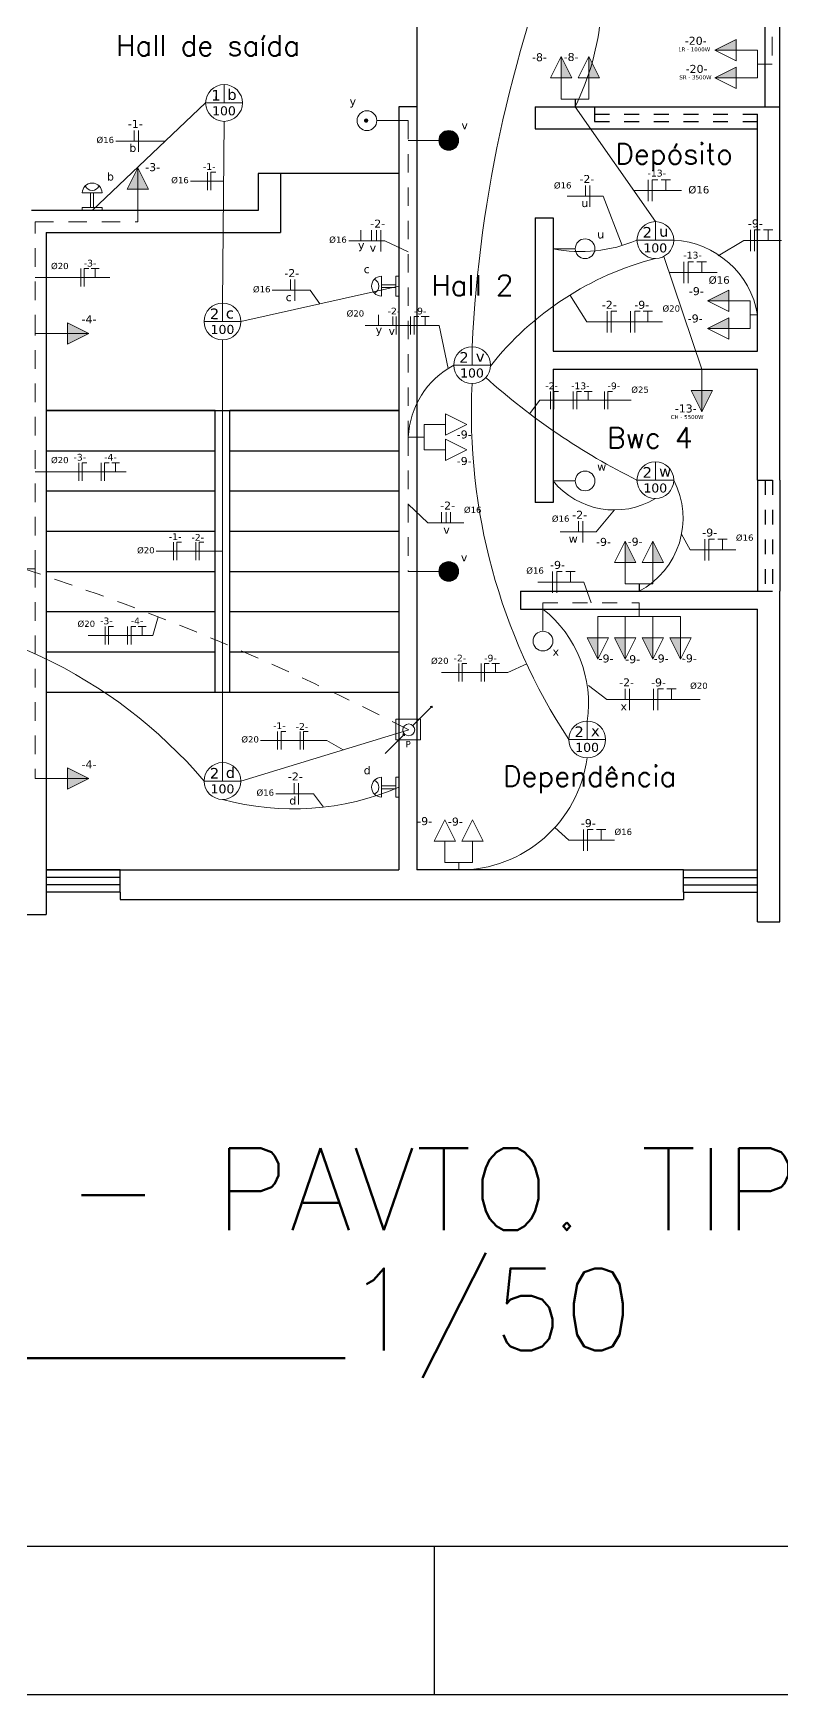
# Model space of a CAD drawing. Header units: millimetres. Extents: x 178 to 457, y 838 to 920.
# Drawn here: x 278.61 to 283.66, y 864.31 to 875.52 of the extents above; entities that cross this region are included whole.
import ezdxf

# ---------------------------------------------------------------- set-up
doc = ezdxf.new("R2010")
doc.units = ezdxf.units.MM
for name, pattern in [('DASHED2', [0.375, 0.25, -0.125]), ('HIDDEN', [0.375, 0.25, -0.125]), ('HIDDEN2', [4.7625, 3.175, -1.5875])]:
    doc.linetypes.add(name, pattern=pattern)
for name, color, linetype in [('Alvenaria', 7, 'Continuous'), ('Esquadrias', 5, 'Continuous'), ('Paredebaix', 4, 'Continuous'), ('Piso', 1, 'Continuous'), ('Projeção', 8, 'HIDDEN'), ('Texto', 2, 'Continuous')]:
    doc.layers.add(name, color=color, linetype=linetype)
for name, color, linetype, lineweight in [('ELE - Eletrodutos', 51, 'Continuous', 5), ('ELE - Iluminação', 1, 'Continuous', 5), ('ELE - Interruptores', 1, 'Continuous', 5), ('ELE - Legenda', 1, 'Continuous', 5), ('ELE - Tomadas', 1, 'Continuous', 5)]:
    doc.layers.add(name, color=color, linetype=linetype, lineweight=lineweight)
doc.styles.add('Potencia', font='verdana.ttf', dxfattribs={"height": 0.075})
doc.styles.add('STYLE4', font='romans.shx')

# ---------------------------------------------------------------- blocks, each defined once
blk = doc.blocks.new('Tomada_130')
at = {"layer": 'ELE - Tomadas'}
blk.add_hatch(color=0, dxfattribs=at).paths.add_polyline_path([(0.2, 0.1), (0.2, 0), (0.4, 0)])
at = {"layer": 'ELE - Tomadas', "color": 0}
for p, q in [((0, 0), (0.4, 0)), ((0.2, 0), (0.2, -0.1)), ((0.2, -0.1), (0.4, 0))]:
    blk.add_line(p, q, dxfattribs=at)
at = {"layer": 'ELE - Tomadas'}
for p, q in [((0.2, 0), (0.2, 0.1)), ((0.2, 0.1), (0.4, 0))]:
    blk.add_line(p, q, dxfattribs=at)
blk = doc.blocks.new('Tomada_30')
at = {"layer": 'ELE - Tomadas', "color": 0}
for p, q in [((0, 0), (0.2, 0)), ((0.2, 0), (0.2, 0.1)), ((0.2, 0.1), (0.4, 0)), ((0.2, 0), (0.2, -0.1)), ((0.2, -0.1), (0.4, 0))]:
    blk.add_line(p, q, dxfattribs=at)
blk = doc.blocks.new('Inter_1secao')
at = {"layer": 'ELE - Tomadas', "color": 0}
blk.add_line((0, 0), (0.2, 0), dxfattribs=at)
blk.add_circle((0.3, 0), 0.0926, dxfattribs=at)
blk = doc.blocks.new('Tomada_200')
at = {"layer": 'ELE - Tomadas'}
h = blk.add_hatch(color=0, dxfattribs=at)
h.paths.add_polyline_path([(0.4, 0), (0.2, 0.1), (0.2, 0)])
h.paths.add_polyline_path([(0.4, 0), (0.2, 0), (0.2, -0.1)])
at = {"layer": 'ELE - Tomadas', "color": 0}
blk.add_line((0, 0), (0.4, 0), dxfattribs=at)
at = {"layer": 'ELE - Tomadas'}
for p, q in [((0.2, 0), (0.2, 0.1)), ((0.2, 0.1), (0.4, 0)), ((0.2, 0), (0.2, -0.1)), ((0.2, -0.1), (0.4, 0))]:
    blk.add_line(p, q, dxfattribs=at)
blk = doc.blocks.new('Inter_thee-way')
at = {"layer": 'ELE - Tomadas'}
blk.add_hatch(color=0, dxfattribs=at).paths.add_polyline_path([(0.393, 0, 1), (0.207, 0, 1)])
at = {"layer": 'ELE - Tomadas', "color": 0}
blk.add_line((0, 0), (0.2, 0), dxfattribs=at)
at = {"layer": 'ELE - Tomadas'}
blk.add_circle((0.3, 0), 0.0926, dxfattribs=at)

msp = doc.modelspace()

# ---------------------------------------------------------------- hatches: boundary and pattern name
at = {"layer": 'ELE - Legenda', "lineweight": 100}
msp.add_hatch(color=1, dxfattribs=at).paths.add_polyline_path([(280.8445368, 874.9330035, 1), (280.8733368, 874.9330035, 1)])

# ---------------------------------------------------------------- linework, layer by layer
at = {"layer": 'Alvenaria'}
for p, q in [((281.2004165, 875.0269801), (281.0804165, 875.0269801)), ((281.0804165, 875.0269801), (281.0804165, 873.4269801)), ((281.2004165, 875.0269801), (281.2004165, 869.8769801)), ((282.0004165, 875.0269801), (282.4004165, 875.0269801)), ((282.0004165, 875.0269801), (282.0004165, 874.8769801)), ((282.2684177, 875.0769801), (282.2684177, 875.0269801)), ((282.4004165, 875.0269801), (283.5004165, 875.0269801)), ((283.5004165, 875.0269801), (283.6504165, 875.0269801)), ((282.0004165, 874.8769801), (282.4004165, 874.8769801)), ((282.4004165, 874.8769801), (283.5004165, 874.8769801)), ((283.5004165, 873.3769801), (283.5004165, 874.8769801)), ((280.2804165, 874.5769801), (280.1304165, 874.5769801)), ((280.1304165, 874.5769801), (280.1304165, 874.3269801)), ((280.2804165, 874.5769801), (280.2804165, 874.1769801)), ((280.1304165, 874.3269801), (278.6004165, 874.3269801)), ((282.0004165, 874.2769801), (282.1204165, 874.2769801)), ((282.0004165, 874.2769801), (282.0004165, 872.3569801)), ((282.1204165, 874.2769801), (282.1204165, 873.3769801)), ((278.7004165, 874.1769801), (280.2804165, 874.1769801)), ((278.7004165, 874.1769801), (278.7004165, 869.8769801)), ((281.0804165, 873.4269801), (281.0804165, 869.8769801)), ((282.1204165, 873.3769801), (283.5004165, 873.3769801)), ((282.1204165, 873.2569801), (283.5004165, 873.2569801)), ((282.1204165, 873.2569801), (282.1204165, 872.3569801)), ((283.5004165, 872.5069801), (283.5004165, 873.2569801)), ((279.8404165, 872.9769801), (278.7004165, 872.9769801)), ((278.7004165, 872.9769801), (279.8404165, 872.9769801)), ((279.8404165, 872.9769801), (279.9404165, 872.9769801)), ((279.8404165, 871.0769801), (279.8404165, 872.9769801)), ((281.0804165, 872.9769801), (279.9404165, 872.9769801)), ((279.9404165, 871.0769801), (279.9404165, 872.9769801)), ((279.9404165, 872.9769801), (281.0804165, 872.9769801)), ((278.7004165, 872.7055511), (279.8404165, 872.7055511)), ((279.9404165, 872.7055511), (281.0804165, 872.7055511)), ((278.7004165, 872.4341221), (279.8404165, 872.4341221)), ((279.9404165, 872.4341221), (281.0804165, 872.4341221)), ((283.5004165, 872.5069801), (283.5004165, 871.7569801)), ((283.6504165, 872.5069801), (283.6504165, 871.7569801)), ((282.1204165, 872.3569801), (282.0004165, 872.3569801)), ((278.7004165, 872.1626931), (279.8404165, 872.1626931)), ((279.9404165, 872.1626931), (281.0804165, 872.1626931)), ((278.7004165, 871.8912641), (279.8404165, 871.8912641)), ((279.9404165, 871.8912641), (281.0804165, 871.8912641)), ((281.9004165, 871.7569801), (283.5004165, 871.7569801)), ((281.9004165, 871.7569801), (281.9004165, 871.6369801)), ((282.7004165, 871.8069801), (282.7004165, 871.7569801)), ((283.6504165, 869.5269801), (283.6504165, 871.7569801)), ((278.7004165, 871.6198351), (279.8404165, 871.6198351)), ((279.9404165, 871.6198351), (281.0804165, 871.6198351)), ((281.9004165, 871.6369801), (283.5004165, 871.6369801)), ((283.5004165, 869.5269801), (283.5004165, 871.6369801)), ((278.7004165, 871.3484061), (279.8404165, 871.3484061)), ((279.9404165, 871.3484061), (281.0804165, 871.3484061)), ((278.7004165, 871.0769801), (279.8404165, 871.0769801)), ((279.8404165, 871.0769801), (279.9404165, 871.0769801)), ((279.9404165, 871.0769801), (281.0804165, 871.0769801)), ((278.7004165, 869.8769801), (281.0804165, 869.8769801)), ((278.7004165, 869.8769801), (278.7004165, 869.5769801)), ((279.2004165, 869.7269801), (279.2004165, 869.8769801)), ((283.0004165, 869.8769801), (281.2004165, 869.8769801)), ((283.0004165, 869.7269801), (283.0004165, 869.8769801)), ((279.2004165, 869.7269801), (279.2004165, 869.6769801)), ((279.2004165, 869.6769801), (283.0004165, 869.6769801)), ((283.0004165, 869.7269801), (283.0004165, 869.6769801)), ((278.5504165, 869.5769801), (278.7004165, 869.5769801)), ((283.5004165, 869.5269801), (283.6504165, 869.5269801)), ((319.0989742, 865.3116825), (263.1989742, 865.3116825))]:
    msp.add_line(p, q, dxfattribs=at)
at = {"layer": 'ELE - Eletrodutos', "linetype": 'DASHED2', "ltscale": 0.5}
for p, q in [((283.597466, 878.6476815), (283.597466, 875.3146315)), ((281.1429346, 874.9326269), (281.1429346, 872.7968634)), ((278.6254165, 873.4967345), (278.6254165, 874.2503076)), ((278.6254165, 874.2503076), (279.3178396, 874.2503076)), ((279.3178396, 874.2503076), (279.3178396, 874.3269801)), ((278.6254165, 871.9087896), (278.6254165, 873.4967345)), ((278.6254165, 873.4967345), (278.7004165, 873.4967345)), ((281.1429346, 872.7968634), (281.1429346, 871.8910543)), ((278.6254165, 871.9087896), (278.5504165, 871.9087896)), ((278.6254165, 871.9087896), (278.6254165, 870.4937015))]:
    msp.add_line(p, q, dxfattribs=at)
at = {"layer": 'ELE - Eletrodutos'}
for p, q in [((283.5504165, 875.3146315), (283.597466, 875.3146315)), ((279.7762898, 875.0519801), (279.0103938, 874.3269801)), ((282.2684177, 875.0269801), (282.8104165, 874.2511069)), ((279.8904165, 873.7011069), (279.9004165, 874.9278534)), ((281.1429346, 874.9326269), (281.0804165, 874.9326269)), ((279.1694332, 874.7952504), (279.5050784, 874.7952504)), ((279.2930991, 874.7952504), (279.2930991, 874.8672389)), ((279.3223674, 874.8672389), (279.3223674, 874.723262)), ((281.2004165, 874.7995459), (281.1429346, 874.7995459)), ((279.7887257, 874.5847273), (279.7887257, 874.4635474)), ((279.8118399, 874.463528), (279.8118617, 874.5847273)), ((279.8118617, 874.5847273), (279.8438413, 874.5847215)), ((279.6734783, 874.5241407), (279.8971256, 874.5241358)), ((282.339518, 874.4230917), (282.339518, 874.4950802)), ((282.3687864, 874.4950802), (282.3687864, 874.3511032)), ((282.6628456, 874.4623552), (282.986566, 874.4623495)), ((282.7620187, 874.5343404), (282.7620187, 874.3903634)), ((282.7894813, 874.3903404), (282.7895072, 874.5343404)), ((282.7895072, 874.5343404), (282.8275029, 874.5343335)), ((282.8501148, 874.5343311), (282.9134411, 874.5343197)), ((282.8818219, 874.5343379), (282.8818219, 874.4623404)), ((282.2158521, 874.4230917), (282.4584003, 874.4230917)), ((282.4584003, 874.4230917), (282.5859289, 874.0903187)), ((280.7423636, 874.121845), (280.9849119, 874.121845)), ((280.8237465, 874.1938426), (280.8237465, 874.121845)), ((280.8952979, 874.121845), (280.8952979, 874.1938335)), ((280.9285172, 874.121845), (280.9285172, 874.1938335)), ((280.9577855, 874.1938335), (280.9577855, 874.0498565)), ((280.9849119, 874.121845), (281.1429346, 874.0476854)), ((283.4062273, 874.1233456), (283.2335671, 874.0212469)), ((283.4062273, 874.1233456), (283.6617516, 874.1233399)), ((283.452033, 874.1953341), (283.452033, 874.0513571)), ((283.4794956, 874.0513341), (283.4795214, 874.1953341)), ((283.4795214, 874.1953341), (283.5175172, 874.1953273)), ((283.5401291, 874.1953248), (283.6034553, 874.1953135)), ((283.5718361, 874.1953317), (283.5718361, 874.1233341)), ((282.8674862, 874.0167508), (283.1247459, 873.2569801)), ((278.9329982, 873.9341043), (278.9329982, 873.8129244)), ((278.9561124, 873.812905), (278.9561342, 873.9341043)), ((278.9561342, 873.9341043), (278.9881138, 873.9340986)), ((279.0045966, 873.9341014), (279.0578959, 873.9340918)), ((279.0312833, 873.9341071), (279.0312833, 873.8735095)), ((282.9039579, 873.9090383), (283.2276783, 873.9090326)), ((283.003131, 873.9810235), (283.003131, 873.8370465)), ((283.0305936, 873.8370235), (283.0306195, 873.9810235)), ((283.0306195, 873.9810235), (283.0686153, 873.9810166)), ((283.0912271, 873.9810142), (283.1545534, 873.9810028)), ((283.1229342, 873.981021), (283.1229342, 873.9090235)), ((278.6254165, 873.873521), (279.1289376, 873.8735122)), ((280.0145433, 873.5769801), (281.0804165, 873.8159816)), ((280.2250511, 873.7878397), (280.4803543, 873.7878397)), ((280.3487171, 873.7878397), (280.3487171, 873.8598282)), ((280.3779854, 873.8598282), (280.3779854, 873.7158512)), ((280.4803543, 873.7878397), (280.5474799, 873.6964808)), ((282.3473393, 873.5744119), (282.2343759, 873.7565037)), ((280.8519241, 873.5504529), (281.3518194, 873.5504432)), ((280.9428154, 873.6224515), (280.9428154, 873.5504539)), ((281.0387134, 873.6110364), (281.0387134, 873.5504465)), ((281.0618276, 873.4898372), (281.0618494, 873.6110364)), ((281.1591673, 873.6111189), (281.1591673, 873.489939)), ((281.1822815, 873.4899197), (281.1823033, 873.6111189)), ((281.1823033, 873.6111189), (281.2142829, 873.6111132)), ((281.2307657, 873.611116), (281.284065, 873.6111064)), ((281.2574524, 873.6111217), (281.2574524, 873.5505242)), ((281.3518194, 873.5504432), (281.4129455, 873.2614213)), ((282.3473393, 873.5744119), (282.8583879, 873.5744004)), ((282.4852381, 873.6464004), (282.4852381, 873.5024234)), ((282.5127007, 873.5024004), (282.5127266, 873.6464004)), ((282.5127266, 873.6464004), (282.5507224, 873.6463935)), ((282.6433229, 873.6464004), (282.6433229, 873.5024234)), ((282.6707855, 873.5024004), (282.6708114, 873.6464004)), ((282.6708114, 873.6464004), (282.7088072, 873.6463935)), ((282.7283908, 873.6463968), (282.7917171, 873.6463855)), ((282.7600979, 873.6464037), (282.7600979, 873.5744061)), ((279.8904165, 870.6011069), (279.8904165, 873.4528534)), ((282.1028257, 873.1062812), (282.1028257, 872.9851013)), ((282.1259399, 872.9850819), (282.1259617, 873.1062812)), ((282.1259617, 873.1062812), (282.1579412, 873.1062754)), ((282.2563312, 873.1062812), (282.2563312, 872.9851013)), ((282.2794454, 872.9850819), (282.2794672, 873.1062812)), ((282.2794672, 873.1062812), (282.3114468, 873.1062754)), ((282.3304783, 873.1062734), (282.3837776, 873.1062638)), ((282.3571649, 873.1062791), (282.3571649, 873.0456815)), ((282.4668963, 873.1062812), (282.4668963, 872.9851013)), ((282.4900106, 872.9850819), (282.4900323, 873.1062812)), ((282.4900323, 873.1062812), (282.5220119, 873.1062754)), ((282.0300644, 873.0456912), (281.9617695, 872.9553975)), ((282.0300644, 873.0456912), (282.6479083, 873.0456815)), ((281.1429346, 872.7968634), (281.2004165, 872.7968634)), ((278.6254165, 872.5640905), (279.2405799, 872.5640772)), ((278.9195544, 872.6246732), (278.9195544, 872.5034933)), ((278.9426686, 872.5034739), (278.9426904, 872.6246732)), ((278.9426904, 872.6246732), (278.97467, 872.6246675)), ((279.0705895, 872.6246766), (279.0705895, 872.5034967)), ((279.0937037, 872.5034773), (279.0937255, 872.6246766)), ((279.0937255, 872.6246766), (279.1257051, 872.6246708)), ((279.1421879, 872.6246736), (279.1954872, 872.624664)), ((279.1688746, 872.6246793), (279.1688746, 872.5640818)), ((281.2761484, 872.2192962), (281.1429346, 872.3439588)), ((281.2761484, 872.2192962), (281.5186966, 872.2192962)), ((281.3665951, 872.2192962), (281.3665951, 872.2912847)), ((281.3998143, 872.2192962), (281.3998143, 872.2912847)), ((281.4290827, 872.2912847), (281.4290827, 872.2192962)), ((282.2911336, 872.1574561), (282.2911336, 872.2294446)), ((282.320402, 872.2294446), (282.320402, 872.0854676)), ((282.4100159, 872.1574561), (282.5340023, 872.3058994)), ((282.1674677, 872.1574561), (282.4100159, 872.1574561)), ((283.0448039, 872.0377327), (282.9869047, 872.1419228)), ((283.1441575, 872.10972), (283.1441575, 871.965743)), ((283.1716201, 871.96572), (283.171646, 872.10972)), ((283.171646, 872.10972), (283.2096418, 872.1097132)), ((283.2322536, 872.1097108), (283.2955799, 872.1096994)), ((283.2639607, 872.1097176), (283.2639607, 872.03772)), ((279.4431221, 872.0269898), (279.8904165, 872.0269801)), ((279.5583694, 872.0875764), (279.5583694, 871.9663965)), ((279.5814837, 871.9663771), (279.5815054, 872.0875764)), ((279.5815054, 872.0875764), (279.613485, 872.0875707)), ((279.7094046, 872.0875798), (279.7094046, 871.9663999)), ((279.7325188, 871.9663805), (279.7325406, 872.0875798)), ((279.7325406, 872.0875798), (279.7645202, 872.087574)), ((283.0448039, 872.0377327), (283.3538761, 872.0377258)), ((281.1429346, 871.8910543), (281.2004165, 871.8910543)), ((282.1171055, 871.8913851), (282.1171055, 871.7474081)), ((282.1445681, 871.7473851), (282.144594, 871.8913851)), ((282.144594, 871.8913851), (282.1825897, 871.8913783)), ((282.2052016, 871.8913758), (282.2685279, 871.8913645)), ((282.2369087, 871.8913827), (282.2369087, 871.8193851)), ((282.0177519, 871.8193978), (282.3268241, 871.8193909)), ((282.3268241, 871.8193909), (282.3762909, 871.6793667)), ((282.0521653, 871.6369801), (282.0521653, 871.6793667)), ((282.7004165, 871.6793667), (282.7004165, 871.6369801)), ((279.4197495, 871.4597336), (279.4562508, 871.5848101)), ((282.0521653, 871.6369801), (282.0521653, 871.6369801)), ((278.9834766, 871.4597431), (279.4197495, 871.4597336)), ((279.098724, 871.5203297), (279.098724, 871.3991498)), ((279.1218382, 871.3991304), (279.12186, 871.5203297)), ((279.12186, 871.5203297), (279.1538396, 871.520324)), ((279.2497591, 871.520333), (279.2497591, 871.3991531)), ((279.2728733, 871.3991338), (279.2728951, 871.520333)), ((279.2728951, 871.520333), (279.3048747, 871.5203273)), ((279.3213575, 871.5203301), (279.3746568, 871.5203205)), ((279.3480441, 871.5203358), (279.3480441, 871.4597383)), ((281.3682893, 871.2092276), (281.8155837, 871.2092179)), ((281.4835366, 871.2698142), (281.4835366, 871.1486343)), ((281.5066509, 871.1486149), (281.5066726, 871.2698142)), ((281.5066726, 871.2698142), (281.5386522, 871.2698085)), ((281.6345718, 871.2698176), (281.6345718, 871.1486377)), ((281.657686, 871.1486183), (281.6577078, 871.2698176)), ((281.6577078, 871.2698176), (281.6896873, 871.2698118)), ((281.7061702, 871.2698146), (281.7594695, 871.269805)), ((281.7328568, 871.2698203), (281.7328568, 871.2092228)), ((281.8155837, 871.2092179), (281.9421242, 871.2679662)), ((282.4837591, 871.026608), (282.3594456, 871.1214933)), ((282.607425, 871.026608), (282.607425, 871.0985965)), ((282.6366934, 871.0985965), (282.6366934, 870.9546195)), ((282.7987256, 871.0985975), (282.7987256, 870.9546206)), ((282.8261882, 870.9545975), (282.8262141, 871.0985975)), ((282.8262141, 871.0985975), (282.8642099, 871.0985907)), ((282.8868217, 871.0985883), (282.950148, 871.0985769)), ((282.9185288, 871.0985951), (282.9185288, 871.0265975)), ((281.1745923, 870.8505418), (281.3046369, 870.981555)), ((281.3046369, 870.981555), (281.2911311, 870.9804244)), ((281.3048651, 870.9706601), (281.3046369, 870.981555)), ((282.4837591, 871.026608), (283.1136921, 871.026608)), ((281.1464131, 870.8221528), (280.0145433, 870.4769801)), ((280.1465136, 870.7508091), (280.593808, 870.7507994)), ((280.261761, 870.8113957), (280.261761, 870.6902158)), ((280.2848752, 870.6901965), (280.284897, 870.8113957)), ((280.284897, 870.8113957), (280.3168765, 870.81139)), ((280.4127961, 870.8113991), (280.4127961, 870.6902192)), ((280.4359103, 870.6901998), (280.4359321, 870.8113991)), ((280.4359321, 870.8113991), (280.4679117, 870.8113933)), ((280.593808, 870.7507994), (280.7039548, 870.6872216)), ((280.9881894, 870.6627506), (281.118234, 870.7937638)), ((281.118234, 870.7937638), (281.1047282, 870.7926332)), ((281.1184622, 870.7828689), (281.118234, 870.7937638)), ((278.6254165, 870.4937015), (278.7004165, 870.4937015)), ((280.3725965, 870.3916211), (280.3725965, 870.4636096)), ((280.4018648, 870.4636096), (280.4018648, 870.3196326)), ((280.2489305, 870.3916211), (280.5042337, 870.3916211)), ((280.5042337, 870.3916211), (280.5713593, 870.3002623)), ((282.2255579, 870.0772954), (282.1316292, 870.1624947)), ((282.2255579, 870.0772954), (282.53463, 870.0772885)), ((282.3249114, 870.1492827), (282.3249114, 870.0053058)), ((282.352374, 870.0052827), (282.3523999, 870.1492827)), ((282.3523999, 870.1492827), (282.3903957, 870.1492759)), ((282.4130075, 870.1492735), (282.4763338, 870.1492621)), ((282.4447146, 870.1492803), (282.4447146, 870.0772827))]:
    msp.add_line(p, q, dxfattribs=at)
at = {"layer": 'ELE - Eletrodutos', "linetype": 'DASHED2', "ltscale": 0.25}
msp.add_line((282.0521653, 871.6793667), (282.7004165, 871.6793667), dxfattribs=at)
at = {"layer": 'ELE - Eletrodutos'}
msp.add_lwpolyline([(281.0582671, 870.7545945), (281.2259897, 870.7545945), (281.2259897, 870.8942012), (281.0582671, 870.8942012)], close=True, dxfattribs=at)
msp.add_circle((281.1464131, 870.8221528), 0.04, dxfattribs=at)
for centre, radius, start, end in [((290.4589429, 872.9784172), 8.8955287, 157.31985488, 177.23775579), ((280.7446745, 875.7898586), 1.7040472, 333.40466894, 16.86682774), ((282.3102323, 875.000741), 0.9512504, 258.48973923, 293.28653746), ((282.9003486, 873.518908), 0.6090329, 9.84294072, 86.78138691), ((283.331167, 871.9885257), 2.0805521, 104.49493324, 141.72925352), ((281.7278625, 872.7676379), 0.5856576, 118.36513759, 177.13963296), ((285.5840983, 872.9588057), 4.0153348, 177.14428874, 213.25417423), ((284.7188954, 876.6006392), 4.5705066, 228.08492353, 243.59443509), ((282.5340023, 872.840808), 0.5349086, 219.35881998, 301.11452284), ((282.4401218, 872.2497796), 0.5573192, 297.84283164, 27.48367906), ((277.2540673, 868.327035), 3.3065883, 40.5567157, 88.76358119), ((281.5491738, 871.0017322), 0.8102718, 351.43853929, 51.62769505), ((281.487157, 870.747072), 0.8701006, 269.74428394, 352.45710271), ((280.3674423, 872.0960708), 1.807349, 254.69104491, 293.23393446)]:
    msp.add_arc(centre, radius, start, end, dxfattribs=at)
at = {"layer": 'ELE - Eletrodutos', "linetype": 'DASHED2', "ltscale": 0.5}
msp.add_arc((273.1050946, 855.2555462), 17.5209031, 62.6802581, 71.89315249, dxfattribs=at)
at = {"layer": 'ELE - Iluminação'}
for p, q in [((279.9004165, 875.0519801), (279.9004165, 875.1761069)), ((279.7762898, 875.0519801), (280.0245433, 875.0519801)), ((282.8104165, 874.1269801), (282.8104165, 874.2511069)), ((282.6862898, 874.1269801), (282.9345433, 874.1269801)), ((279.8904165, 873.5769801), (279.8904165, 873.7011069)), ((279.7662898, 873.5769801), (280.0145433, 873.5769801)), ((281.5737499, 873.2829801), (281.5737499, 873.4071069)), ((281.4496231, 873.2829801), (281.6978766, 873.2829801)), ((282.8104165, 872.5069801), (282.8104165, 872.6311069)), ((282.6862898, 872.5069801), (282.9345433, 872.5069801)), ((282.3504165, 870.7569801), (282.3504165, 870.8811069)), ((282.2262898, 870.7569801), (282.4745433, 870.7569801)), ((279.8904165, 870.4769801), (279.8904165, 870.6011069)), ((279.7662898, 870.4769801), (280.0145433, 870.4769801))]:
    msp.add_line(p, q, dxfattribs=at)
at = {"layer": 'ELE - Iluminação', "color": 1}
for centre in [(279.9004165, 875.0519801), (282.8104165, 874.1269801), (279.8904165, 873.5769801), (281.5737499, 873.2829801), (282.8104165, 872.5069801), (282.3504165, 870.7569801), (279.8904165, 870.4769801)]:
    msp.add_circle(centre, 0.1241267, dxfattribs=at)
at = {"layer": 'ELE - Tomadas'}
for p, q in [((283.5004165, 875.4075604), (283.5004165, 875.2217025)), ((283.5004165, 875.3146315), (283.5504165, 875.3146315)), ((282.3613466, 875.0769801), (282.1754888, 875.0769801)), ((282.2684177, 875.0769801), (282.2684177, 875.0269801)), ((278.943717, 874.4449801), (279.0770706, 874.4449801)), ((278.943717, 874.3469801), (278.943717, 874.3269801)), ((279.0770706, 874.3469801), (278.943717, 874.3469801)), ((279.0003938, 874.3469801), (279.0003938, 874.4449801)), ((279.0203938, 874.3469801), (279.0203938, 874.4449801)), ((279.0770706, 874.3469801), (279.0770706, 874.3269801)), ((278.943717, 874.3269801), (279.0770706, 874.3269801)), ((280.9624165, 873.7493048), (280.9624165, 873.8826584)), ((281.0604165, 873.8259816), (280.9624165, 873.8259816)), ((281.0604165, 873.8059816), (280.9624165, 873.8059816)), ((281.0604165, 873.8826584), (281.0804165, 873.8826584)), ((281.0604165, 873.8826584), (281.0604165, 873.7493048)), ((281.0804165, 873.7493048), (281.0804165, 873.8826584)), ((281.0604165, 873.7493048), (281.0804165, 873.7493048)), ((283.4504165, 873.7159498), (283.4504165, 873.530092)), ((283.4504165, 873.6230209), (283.5004165, 873.6230209)), ((281.2504165, 872.8832251), (281.2504165, 872.7105017)), ((281.2504165, 872.7968634), (281.2004165, 872.7968634)), ((282.7933454, 871.8069801), (282.6074876, 871.8069801)), ((282.7004165, 871.8069801), (282.7004165, 871.7569801)), ((282.4216298, 871.5869801), (282.6074876, 871.5869801)), ((282.6074876, 871.5869801), (282.7933454, 871.5869801)), ((282.7004165, 871.5869801), (282.7004165, 871.6369801)), ((282.7933454, 871.5869801), (282.9792032, 871.5869801)), ((280.9624165, 870.3686177), (280.9624165, 870.5019712)), ((281.0604165, 870.4452944), (280.9624165, 870.4452944)), ((281.0604165, 870.4252944), (280.9624165, 870.4252944)), ((281.0604165, 870.5019712), (281.0804165, 870.5019712)), ((281.0604165, 870.5019712), (281.0604165, 870.3686177)), ((281.0804165, 870.3686177), (281.0804165, 870.5019712)), ((281.0604165, 870.3686177), (281.0804165, 870.3686177)), ((281.5762026, 869.9269801), (281.3903448, 869.9269801)), ((281.4832737, 869.9269801), (281.4832737, 869.8769801))]:
    msp.add_line(p, q, dxfattribs=at)
for centre, radius, start, end in [((279.0103938, 874.4449801), 0.0666768, 0, 180), ((279.0103938, 874.5116569), 0.05, 202.0207954, 337.9792046), ((280.9624165, 873.8159816), 0.0666768, 90, 270), ((280.8957397, 873.8159816), 0.05, 292.0207954, 67.9792046), ((280.9624165, 870.4352944), 0.0666768, 90, 270), ((280.8957397, 870.4352944), 0.05, 292.0207954, 67.9792046)]:
    msp.add_arc(centre, radius, start, end, dxfattribs=at)
at = {"layer": 'Esquadrias'}
for p, q in [((279.2004165, 869.8269801), (278.7004165, 869.8269801)), ((279.2004165, 869.7769801), (278.7004165, 869.7769801)), ((283.0004165, 869.8269801), (283.5004165, 869.8269801)), ((283.0004165, 869.7769801), (283.5004165, 869.7769801))]:
    msp.add_line(p, q, dxfattribs=at)
at = {"layer": 'Paredebaix'}
for p, q in [((283.6504165, 872.5069801), (283.6504165, 879.5269801)), ((283.5504165, 875.0269801), (283.5504165, 879.4269801)), ((279.2004165, 869.8769801), (278.7004165, 869.8769801)), ((283.0004165, 869.8769801), (283.5004165, 869.8769801)), ((279.2004165, 869.7269801), (278.7004165, 869.7269801)), ((283.0004165, 869.7269801), (283.5004165, 869.7269801)), ((281.3189742, 865.3116825), (281.3189742, 864.3116825)), ((279.3489742, 864.3116825), (260.6989742, 864.3116825)), ((320.0989742, 864.3116825), (279.3489742, 864.3116825))]:
    msp.add_line(p, q, dxfattribs=at)
at = {"layer": 'Piso'}
for p, q in [((281.2004165, 875.7769801), (281.2004165, 875.0269801)), ((281.0804165, 874.5769801), (280.2804165, 874.5769801))]:
    msp.add_line(p, q, dxfattribs=at)
at = {"layer": 'Projeção', "color": 5, "ltscale": 0.3}
for p, q in [((282.4004165, 875.0269801), (282.4004165, 874.8769801)), ((283.5004165, 874.8769801), (283.5004165, 875.0269801)), ((282.4004165, 874.9769801), (283.5004165, 874.9769801)), ((282.4004165, 874.9269801), (283.5004165, 874.9269801)), ((283.5004165, 872.5069801), (283.6504165, 872.5069801)), ((283.5504165, 872.5069801), (283.5504165, 871.7569801)), ((283.6004165, 872.5069801), (283.6004165, 871.7569801)), ((283.5004165, 871.7569801), (283.6504165, 871.7569801))]:
    msp.add_line(p, q, dxfattribs=at)

# ---------------------------------------------------------------- block references
at = {"layer": 'ELE - Interruptores', "color": 1, "ltscale": 1.4, "xscale": 0.7200000000000001, "yscale": 0.7200000000000001, "zscale": 0.7200000000000001}
for p in [(281.2004165, 874.7995459), (281.2004165, 871.8910543)]:
    msp.add_blockref('Inter_thee-way', p, dxfattribs=at)
at = {"layer": 'ELE - Interruptores', "color": 1, "linetype": 'HIDDEN2', "ltscale": 1.4, "xscale": 0.7200000000000001, "yscale": 0.7200000000000001, "zscale": 0.7200000000000001}
for p in [(282.1204165, 874.0686212), (282.1204165, 872.5015823)]:
    msp.add_blockref('Inter_1secao', p, dxfattribs=at)
at = {"layer": 'ELE - Interruptores', "color": 1, "linetype": 'HIDDEN2', "ltscale": 1.4, "xscale": 0.7200000000000001, "yscale": 0.7200000000000001, "zscale": 0.7200000000000001, "rotation": 270}
msp.add_blockref('Inter_1secao', (282.0521653, 871.6369801), dxfattribs=at)
at = {"layer": 'ELE - Legenda', "color": 1, "linetype": 'HIDDEN2', "ltscale": 1.4, "xscale": 0.7200000000000001, "yscale": 0.7200000000000001, "zscale": 0.7200000000000001, "rotation": 180}
msp.add_blockref('Inter_1secao', (281.0804165, 874.9326269), dxfattribs=at)
at = {"layer": 'ELE - Tomadas', "color": 1, "yscale": 0.7200000000000001, "zscale": 0.7200000000000001}
for name, p, xscale in [('Tomada_130', (283.5004165, 875.4075604), -0.7200000000000001), ('Tomada_130', (283.5004165, 875.2217025), -0.7200000000000001), ('Tomada_130', (283.4504165, 873.7159498), -0.7200000000000001), ('Tomada_200', (278.7004165, 873.4967345), 0.7200000000000001), ('Tomada_130', (283.4504165, 873.530092), -0.7200000000000001), ('Tomada_30', (281.2504165, 872.8832251), 0.7200000000000001), ('Tomada_30', (281.2504165, 872.7105017), 0.7200000000000001), ('Tomada_200', (278.7004165, 870.4937015), 0.7200000000000001)]:
    msp.add_blockref(name, p, dxfattribs=dict(at, xscale=xscale))
for name, p, xscale, rotation in [('Tomada_130', (282.1754888, 875.0769801), -0.7200000000000001, 270), ('Tomada_130', (282.3613466, 875.0769801), -0.7200000000000001, 270), ('Tomada_200', (279.3178396, 874.3269801), 0.7200000000000001, 90), ('Tomada_200', (283.1247459, 873.2569801), 0.7200000000000001, 270), ('Tomada_130', (282.6074876, 871.8069801), -0.7200000000000001, 270), ('Tomada_130', (282.7933454, 871.8069801), -0.7200000000000001, 270), ('Tomada_130', (282.4216298, 871.5869801), -0.7200000000000001, 90), ('Tomada_130', (282.6074876, 871.5869801), -0.7200000000000001, 90), ('Tomada_130', (282.7933454, 871.5869801), -0.7200000000000001, 90), ('Tomada_130', (282.9792032, 871.5869801), -0.7200000000000001, 90), ('Tomada_30', (281.3903448, 869.9269801), 0.7200000000000001, 89.99999999999999), ('Tomada_30', (281.5762026, 869.9269801), 0.7200000000000001, 89.99999999999999)]:
    msp.add_blockref(name, p, dxfattribs=dict(at, xscale=xscale, rotation=rotation))

# ---------------------------------------------------------------- texts
at = {"layer": 'ELE - Eletrodutos', "style": 'Potencia'}
for s, height, p in [('-1-', 0.054, (279.2514979, 874.8841775)), ('%%C16', 0.04192385, (279.0397534, 874.7815668)), ('-1-', 0.04544973, (279.758229, 874.6002422)), ('-2-', 0.054, (282.2979168, 874.5120188)), ('-13-', 0.04544973, (282.7577265, 874.5558366)), ('%%C16', 0.04192385, (279.5437986, 874.510457)), ('%%C16', 0.04192385, (282.1258358, 874.4749686)), ('%%C16', 0.05021242, (283.0322188, 874.4417839)), ('-2-', 0.054, (280.886916, 874.2107721)), ('-9-', 0.054, (283.4347104, 874.2122727)), ('%%C16', 0.04192385, (280.6097607, 874.1087695)), ('-13-', 0.04544973, (282.9988388, 874.0025196)), ('%%C20', 0.04192385, (278.7327552, 873.9311208)), ('-3-', 0.04544973, (278.9540064, 873.9483609)), ('-2-', 0.054, (280.3071159, 873.8767668)), ('%%C16', 0.05021242, (283.1696596, 873.8323569)), ('%%C16', 0.04192385, (280.0953714, 873.774156)), ('-2-', 0.04544973, (281.0040636, 873.625293)), ('-9-', 0.04544973, (281.1801755, 873.6253755)), ('-2-', 0.054, (282.4489207, 873.6633424)), ('-9-', 0.054, (282.6682833, 873.663339)), ('%%C20', 0.04192385, (282.8583879, 873.6441893)), ('%%C20', 0.04192385, (280.7271361, 873.6110164)), ('-2-', 0.04544973, (282.0681759, 873.1205377)), ('-13-', 0.04544973, (282.2417515, 873.1205377)), ('-9-', 0.04544973, (282.4879045, 873.1205377)), ('%%C25', 0.04192385, (282.6479091, 873.0966785)), ('%%C20', 0.04192385, (278.7327552, 872.6216903)), ('-3-', 0.04544973, (278.8849046, 872.6389298)), ('-4-', 0.04544973, (279.0915977, 872.6389331)), ('-2-', 0.054, (281.3582131, 872.3082233)), ('%%C16', 0.04192385, (281.5186966, 872.2856572)), ('%%C16', 0.04192385, (282.1121166, 872.2264662)), ('-2-', 0.054, (282.2495324, 872.2463832)), ('-1-', 0.04544973, (279.5278728, 872.1030914)), ('-2-', 0.04544973, (279.6803202, 872.0985123)), ('-9-', 0.054, (283.126835, 872.1266586)), ('%%C16', 0.04192385, (283.3538775, 872.0982206)), ('%%C20', 0.04192385, (279.3134423, 872.0133062)), ('%%C16', 0.04192385, (281.9392769, 871.8762574)), ('-9-', 0.054, (282.0997829, 871.9083237)), ('%%C20', 0.04192385, (278.9119248, 871.5173468)), ('-3-', 0.04544973, (279.0640742, 871.5345863)), ('-4-', 0.04544973, (279.2707673, 871.5345896)), ('%%C20', 0.04192385, (281.2967375, 871.2668313)), ('-2-', 0.04544973, (281.4488869, 871.2840708)), ('-9-', 0.04544973, (281.65558, 871.2840741)), ('-2-', 0.054, (282.5658238, 871.1155351)), ('-9-', 0.054, (282.7814031, 871.1155362)), ('%%C20', 0.04192385, (283.0448896, 871.0991255)), ('-1-', 0.04544973, (280.2312643, 870.8269107)), ('-2-', 0.04544973, (280.3837117, 870.8223316)), ('%%C20', 0.04192385, (280.0168338, 870.7371255)), ('P', 0.0419239, (281.1254122, 870.7047984)), ('-2-', 0.054, (280.3309953, 870.4805482)), ('%%C16', 0.04192385, (280.1192508, 870.3779375)), ('-9-', 0.054, (282.3075889, 870.1662213)), ('%%C16', 0.04192385, (282.5346308, 870.1132815))]:
    msp.add_text(s, height=height, rotation=359.9580266, dxfattribs=at).set_placement(p)
for s, p in [('b', (279.2608483, 874.7219679)), ('u', (282.3103912, 874.3498091)), ('y', (280.8040603, 874.0663845)), ('v', (280.8826983, 874.0485624)), ('c', (280.3164663, 873.7145571)), ('y', (280.9231291, 873.4949934)), ('v', (281.0103195, 873.4874214)), ('v', (281.3795265, 872.1460136)), ('w', (282.2258093, 872.0841735)), ('x', (282.5751743, 870.9533254)), ('d', (280.3403457, 870.3183385))]:
    msp.add_text(s, height=0.054, dxfattribs=at).set_placement(p)
at = {"layer": 'ELE - Iluminação', "color": 1, "style": 'Potencia'}
for s, p in [('1', (279.8143157, 875.0684197)), ('2', (282.7243157, 874.1434197)), ('2', (279.8043157, 873.5934197)), ('2', (281.487649, 873.2994197)), ('2', (282.7243157, 872.5234197)), ('2', (282.2643157, 870.7734197)), ('2', (279.8043157, 870.4934197))]:
    msp.add_text(s, height=0.0718497, rotation=359.52795771, dxfattribs=at).set_placement(p)
for s, height, p in [('b', 0.0718497, (279.9225043, 875.0725436)), ('100', 0.06119679, (279.819669, 874.9685617)), ('u', 0.0718497, (282.8362064, 874.1495708)), ('100', 0.06119679, (282.729669, 874.0435617)), ('100', 0.06119679, (279.809669, 873.4935617)), ('c', 0.0718497, (279.9125043, 873.5975436)), ('v', 0.0718497, (281.5995397, 873.3055708)), ('100', 0.06119679, (281.4930023, 873.1995617)), ('w', 0.0718497, (282.8362064, 872.5295708)), ('100', 0.06119679, (282.729669, 872.4235617)), ('x', 0.0718497, (282.3762064, 870.7795708)), ('100', 0.06119679, (282.269669, 870.6735617)), ('d', 0.0718497, (279.9125043, 870.4975436)), ('100', 0.06119679, (279.809669, 870.3935617))]:
    msp.add_text(s, height=height, dxfattribs=at).set_placement(p)
at = {"layer": 'ELE - Tomadas', "color": 1, "style": 'Potencia'}
for s, height, p in [('-20-', 0.054, (283.0085878, 875.4448358)), ('-8-', 0.054, (281.9780171, 875.3335507)), ('-8-', 0.054, (282.1915313, 875.3351665)), ('LR - 1000W', 0.027, (282.9658977, 875.3998726)), ('SR - 3500W', 0.027, (282.9718865, 875.2114289)), ('-20-', 0.054, (283.0145765, 875.2548969)), ('-3-', 0.054, (279.3681757, 874.5918942)), ('-9-', 0.054, (283.0362807, 873.7555325)), ('-4-', 0.054, (278.9389988, 873.5656656)), ('-9-', 0.054, (283.028585, 873.5710128)), ('-13-', 0.054, (282.9411371, 872.9637508)), ('CH - 5500W', 0.027, (282.9137438, 872.9191258)), ('-9-', 0.054, (281.4701678, 872.7886187)), ('-9-', 0.054, (281.4701678, 872.6092701)), ('-9-', 0.054, (282.4100159, 872.0635507)), ('-9-', 0.054, (282.6235301, 872.0651665)), ('-9-', 0.054, (282.4275323, 871.2769824)), ('-9-', 0.054, (282.6069072, 871.2719429)), ('-9-', 0.054, (282.7992479, 871.2769824)), ('-9-', 0.054, (282.98961, 871.2781667)), ('-4-', 0.054, (278.9389988, 870.5626326)), ('-9-', 0.054, (281.2034288, 870.1796249)), ('-9-', 0.054, (281.4107712, 870.1763357))]:
    msp.add_text(s, height=height, rotation=359.9580266, dxfattribs=at).set_placement(p)
at = {"layer": 'ELE - Tomadas', "style": 'Potencia'}
for s, p in [('y', (280.7473897, 875.0361767)), ('b', (279.1101816, 874.5285044)), ('c', (280.8427369, 873.9033958)), ('d', (280.8427369, 870.5227086))]:
    msp.add_text(s, height=0.054, dxfattribs=at).set_placement(p)
at = {"layer": 'ELE - Tomadas', "color": 1, "style": 'Potencia'}
for s, p in [('v', (281.5018592, 874.8749296)), ('u', (282.4179962, 874.1375346)), ('w', (282.4179962, 872.5704958)), ('v', (281.4979962, 871.9599677)), ('x', (282.1167281, 871.3221083))]:
    msp.add_text(s, height=0.054, dxfattribs=at).set_placement(p)
at = {"layer": 'Texto', "style": 'STYLE4'}
for s, height, p in [('Hall de saída', 0.139290472, (279.1708062, 875.3700411)), ('Depósito', 0.13929047, (282.5394171, 874.6390435)), ('Hall 2', 0.13929047, (281.2978212, 873.7518325)), ('Bwc 4', 0.13929047, (282.4831676, 872.7238234)), ('Dependência', 0.139290472, (281.7813526, 870.4403699)), ('PLANTA BAIXA - PAVTO. TIPO', 0.553320012, (273.4143007, 867.4461879)), ('Escala ____________1/50', 0.553320012, (273.4143007, 866.6350971))]:
    msp.add_text(s, height=height, dxfattribs=at).set_placement(p)

doc.saveas('drawing.dxf')
